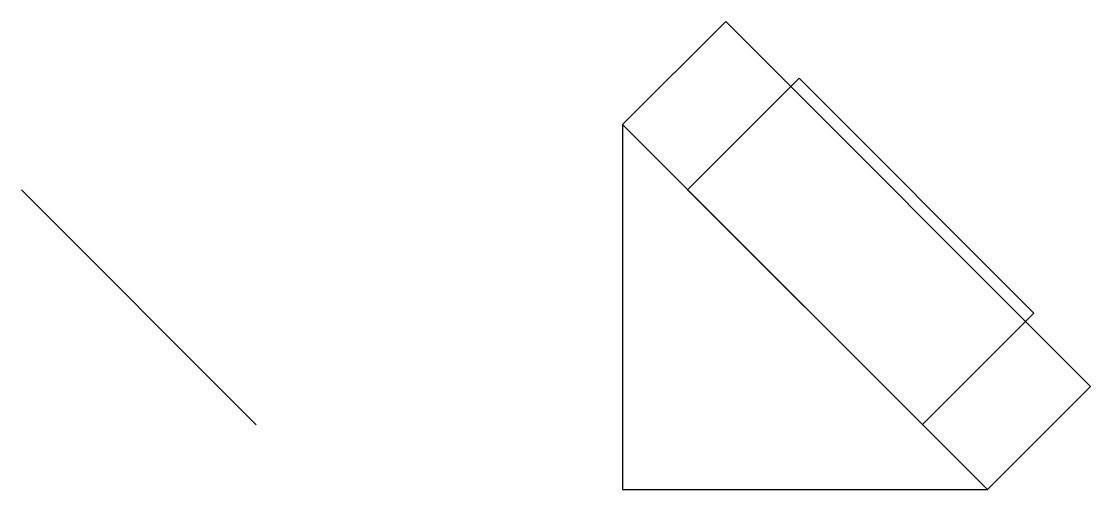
# Model space of a CAD drawing. Header units: inches. Extents: x -70 to 77, y -30 to 34.
import ezdxf

# ---------------------------------------------------------------- set-up
doc = ezdxf.new("R2010")
doc.units = ezdxf.units.IN
doc.header["$MEASUREMENT"] = 0

msp = doc.modelspace()

# ---------------------------------------------------------------- linework, layer by layer
for p, q in [((12.45, 20.02), (26.6, 34.17)), ((26.6, 34.17), (76.6, -15.83)), ((12.45, 20.02), (12.45, -29.98)), ((12.45, 20.02), (62.45, -29.98)), ((76.6, -15.83), (62.45, -29.98)), ((12.45, -29.98), (62.45, -29.98))]:
    msp.add_line(p, q)
at = {"color": 1}
for p, q in [((21.37, 11.11), (36.64, 26.38)), ((36.64, 26.38), (68.81, -5.79)), ((-69.94, 11.09), (-37.77, -21.08)), ((21.37, 11.11), (53.54, -21.06)), ((68.81, -5.79), (53.54, -21.06))]:
    msp.add_line(p, q, dxfattribs=at)

doc.saveas('drawing.dxf')
